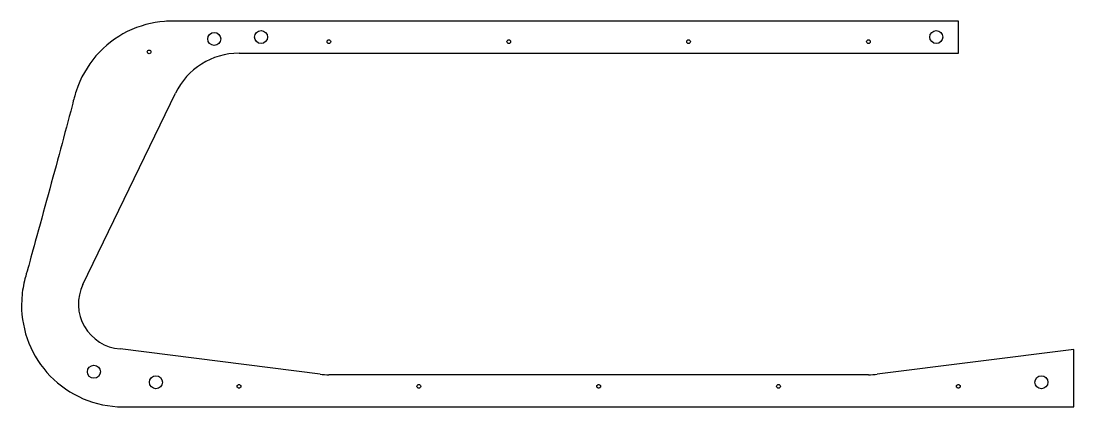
# Model space of a CAD drawing. Header units: millimetres. Extents: x -450 to 370, y -150 to 150.
import ezdxf

# ---------------------------------------------------------------- set-up
doc = ezdxf.new("R2010")
doc.units = ezdxf.units.MM
doc.layers.get('0').update_dxf_attribs({"linetype": 'CONTINUOUS'})

msp = doc.modelspace()

# ---------------------------------------------------------------- linework, layer by layer
for p, q in [((280, 150), (-331.93, 150)), ((280, 125), (280, 150)), ((-280, 125), (280, 125)), ((-401.5, -54.75), (-329.5, 93.97)), ((-216.89, -124.57), (-372.61, -104.9)), ((370, -105.23), (216.89, -124.57)), ((370, -150), (370, -105.23)), ((210, -125), (-210, -125)), ((-370, -150), (370, -150))]:
    msp.add_line(p, q)
for centre, radius in [((-299.27, 136.1), 5.06), ((-262.84, 137.59), 5.06), ((262.84, 137.59), 5.06), ((-210, 134), 1.45), ((-70, 134), 1.45), ((70, 134), 1.45), ((210, 134), 1.45), ((-350, 126.02), 1.45), ((-392.96, -122.65), 5.06), ((-344.63, -130.83), 5.06), ((344.63, -130.83), 5.06), ((-280, -134), 1.45), ((-140, -134), 1.45), ((0, -134), 1.45), ((140, -134), 1.45), ((280, -134), 1.45)]:
    msp.add_circle(centre, radius)
for centre, radius, start, end in [((-280, 70), 55, 90, 154.16659), ((-370, -70), 35, 154.16659, 265.7263), ((-210, -70), 55, 262.8028, 270), ((210, -70), 55, 270, 277.1972)]:
    msp.add_arc(centre, radius, start, end)
for points, knots in [([(-331.93, 150), (-334.58, 150), (-335.85, 149.93), (-347.79, 149.02), (-357.65, 146.42), (-376.01, 137.28), (-384.35, 130.95), (-398.1, 115.05), (-403.45, 105.78), (-407.47, 93.55), (-407.75, 92.63), (-408.32, 90.44)], [-66.611203, -66.611203, -66.611203, -66.611203, -66.217092, -66.217092, -64.398501, -64.398501, -62.632335, -62.632335, -60.92482, -60.92482, -60.620184, -60.620184, -60.620184, -60.620184]), ([(-408.32, 90.44), (-408.69, 89.04), (-409.19, 87.12), (-412.81, 73.31), (-415.86, 61.89), (-425.1, 27.62), (-431.98, 2.59), (-441.26, -31.02), (-443.02, -37.38), (-444.22, -41.7)], [-60.620184, -60.620184, -60.620184, -60.620184, -60.42475, -60.42475, -59.72724, -59.72724, -58.321128, -58.321128, -57.760029, -57.760029, -57.760029, -57.760029]), ([(-446.4, -49.56), (-446.71, -50.7), (-446.87, -51.33), (-448.19, -56.77), (-448.95, -61.8), (-449.67, -76.87), (-448.33, -86.99), (-441.64, -106.27), (-436.51, -115.27), (-422.77, -130.84), (-414.43, -137.32), (-395.53, -146.49), (-385.28, -149.27), (-373.12, -149.95), (-372.42, -150), (-370, -150)], [-57.223777, -57.223777, -57.223777, -57.223777, -56.802214, -56.802214, -53.593089, -53.593089, -47.546466, -47.546466, -41.740941, -41.740941, -36.142152, -36.142152, -30.823218, -30.823218, -30.153502, -30.153502, -30.153502, -30.153502])]:
    msp.add_open_spline(points, degree=3, knots=knots)
msp.add_open_spline([(-444.22, -41.7), (-445.36, -45.83), (-445.99, -48.11), (-446.4, -49.56)], degree=3)

doc.saveas('drawing.dxf')
